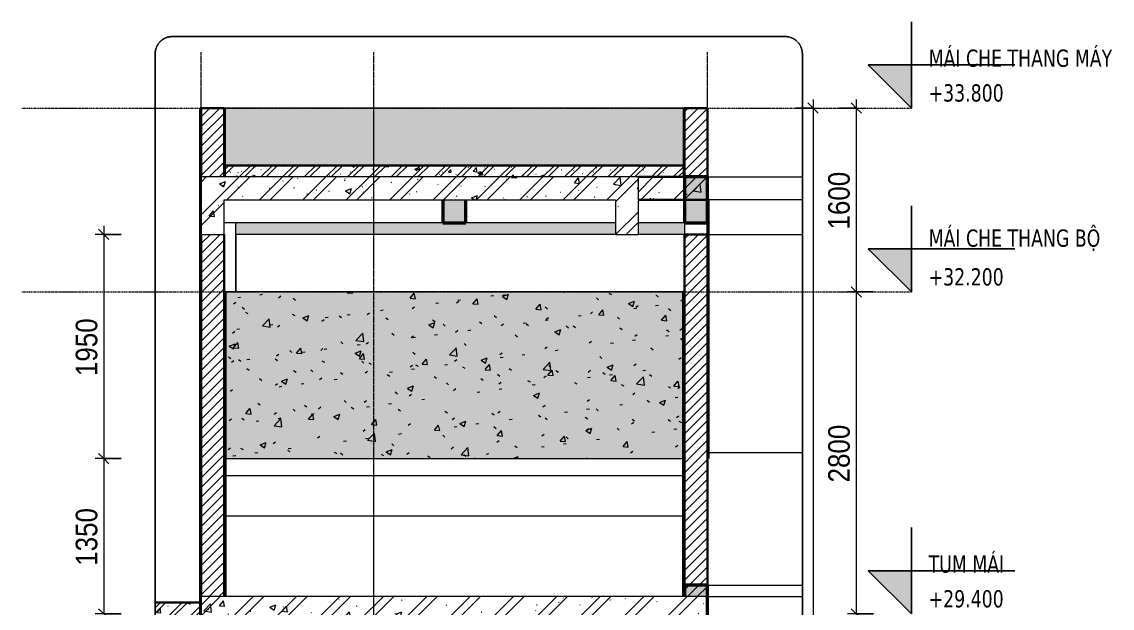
# Model space of a CAD drawing. Header units: millimetres. Extents: x 41641 to 74043, y -6777 to 34550.
# Drawn here: x 64565 to 74043, y 29449 to 34550 of the extents above; entities that cross this region are included whole.
import ezdxf

# ---------------------------------------------------------------- set-up
doc = ezdxf.new("R2010")
doc.units = ezdxf.units.MM
for name, pattern in [('Centre', [31.75, 6.35, -4.7625, 15.875, -4.7625]), ('Grid Line', [22.225, 12.7, -3.175, 3.175, -3.175]), ('Hidden', [7.14375, 4.7625, -2.38125])]:
    doc.linetypes.add(name, pattern=pattern)
for name, color, linetype, lineweight in [('0-2', 50, 'Continuous', 5), ('A-ANNO-DIMS', 211, 'Continuous', 9), ('A-ANNO-DIMS-75', 211, 'Continuous', 9), ('A-DETL-GENF', 92, 'Continuous', 18), ('A-DETL-GENF-1', 9, 'Continuous', 18), ('A-DETL-GENF-3', 92, 'Hidden', 25), ('A-DETL-THIN', 151, 'Continuous', 18), ('A-FLOR-1', 250, 'Continuous', 18), ('A-FLOR-FNSH-1', 7, 'Continuous', 35), ('A-FLOR-LEVL', 51, 'Continuous', 9), ('A-FLOR-LEVL-1', 51, 'Continuous', 25), ('A-FLOR-LEVL-2', 51, 'Centre', 9), ('A-FLOR-PATT-1', 43, 'Continuous', 18), ('A-FLOR-PATT-3', 8, 'Continuous', 18), ('A-WALL', 113, 'Continuous', 18), ('A-WALL-1', 7, 'Continuous', 35), ('A-WALL-FNSH-1', 250, 'Continuous', 18), ('A-WALL-PATT', 111, 'Continuous', 18), ('A-WALL-PATT-4', 111, 'Continuous', 5), ('I-WALL', 2, 'Continuous', 18), ('S-BEAM-1', 253, 'Continuous', 5), ('S-BEAM-2', 250, 'Continuous', 18), ('S-BEAM-3', 10, 'Continuous', 50), ('S-COLS-1', 250, 'Continuous', 18), ('S-GRID-1', 1, 'Grid Line', 9)]:
    doc.layers.add(name, color=color, linetype=linetype, lineweight=lineweight)
doc.styles.add('Tahoma_B', font='tahomabd.ttf', dxfattribs={"width": 0.85, "height": 150})
doc.styles.add('UTM Avo', font='', dxfattribs={"width": 0.9, "height": 187.5})
doc.styles.get('UTM Avo').set_extended_font_data('UTM Avo')
doc.dimstyles.new('1_Dim_chi_tiet_2_5', dxfattribs={"dimscale": 304.8, "dimtxt": 187.368928, "dimasz": 0.295276, "dimexe": 0.246063, "dimexo": 0.0625, "dimgap": 0.024606, "dimtad": 1, "dimdec": 0, "dimrnd": 5, "dimzin": 0, "dimdsep": 46, "dimtxsty": 'UTM Avo', "dimblk1": 'OBLIQUE', "dimblk2": 'OBLIQUE', "dimsah": 1, "dimcen": 0.09, "dimdle": 0.246063, "dimazin": 0, "dimtfac": 1, "dimtdec": 4, "dimtix": 1, "dimtmove": 0, "dimatfit": 3, "dimfxl": 0.492126, "dimfxlon": 1, "dimtvp": 1, "dimtolj": 1, "dimtzin": 0, "dimarcsym": 2})
pattern_1 = [(50, (46282.46, 0), (546.5526, -47.8174), [57.15, -628.65]), (355, (46282.46, 0), (-105.728, 573.17), [45.72, -502.92]), (100.451, (46328, -4), (440.8275, 525.35), [48.57, -534.27]), (46.184, (46282.46, 152.4), (813.237, -126.128), [85.725, -942.975]), (96.636, (46350.2, 141.9), (712.207, 742.283), [72.855, -801.405]), (351.184, (46282.46, 152.4), (712.215, 742.276), [68.58, -754.38]), (21, (46358.66, 114.3), (454.8433, -306.796), [57.15, -628.65]), (326, (46358.66, 114.3), (185.406, 552.564), [45.72, -502.92]), (71.451, (46396.56, 88.73), (640.251, 245.764), [48.57, -534.27]), (37.5, (46282.46, 0), (9.2664, 253.665), [5.029, -491.795, 5.029, -505.511, -504.825]), (37.5, (46282.46, 0), (9.2664, 253.665), [-1007.364, 5.029, -499.796]), (7.5, (46282.46, 0), (200.4594, 300.5414), [5.029, -286.055, 5.029, -480.365, -192.405]), (7.5, (46282.46, 0), (200.4594, 300.5414), [-776.478, 5.029, -187.376]), (327.5, (46112.53, 0), (406.7728, -17.1864), [5.029, -185.471, 5.029, -589.331, -788.67]), (327.5, (46112.53, 0), (406.7728, -17.1864), [-784.86, 5.029, -783.641]), (317.5, (46036.33, 0), (444.388, 76.2803), [5.029, -242.621, 5.029, -389.687, -560.07]), (317.5, (46036.33, 0), (444.388, 76.2803), [-642.366, 5.029, -555.041]), (45, (46282.46, 0), (-188.5854, 188.5854), []), (45, (46282.46, 285.75), (-188.5854, 188.5854), [])]
pattern_2 = [(50, (67953.9, 0), (273.276, -23.909), [28.575, -314.325]), (355, (67953.9, 0), (-52.8646, 286.585), [22.86, -251.46]), (100.451, (67976.67, -2), (220.4138, 262.6745), [24.285, -267.135]), (46.184, (67953.9, 76.2), (406.6187, -63.0646), [42.862, -471.487]), (96.636, (67987.8, 70.94), (356.104, 371.1414), [36.428, -400.703]), (351.184, (67953.9, 76.2), (356.1075, 371.138), [34.29, -377.19]), (21, (67992, 57.15), (227.4212, -153.3982), [28.575, -314.325]), (326, (67992, 57.15), (92.7027, 276.2822), [22.86, -251.46]), (71.451, (68010.95, 44.37), (320.1254, 122.8816), [24.285, -267.135]), (37.5, (67953.9, 0), (4.63248, 126.8326), [2.515, -245.897, 2.515, -252.755, -252.413]), (37.5, (67953.9, 0), (4.63248, 126.8326), [-503.682, 2.515, -249.898]), (7.5, (67953.9, 0), (100.22916, 150.2711), [2.515, -143.027, 2.515, -240.182, -96.203]), (7.5, (67953.9, 0), (100.22916, 150.2711), [-388.239, 2.515, -93.688]), (327.5, (67868.93, 0), (203.38684, -8.5935), [2.515, -92.735, 2.515, -294.665, -394.335]), (327.5, (67868.93, 0), (203.38684, -8.5935), [-392.43, 2.515, -391.82]), (317.5, (67830.83, 0), (222.1944, 38.1398), [2.515, -121.31, 2.515, -194.843, -280.035]), (317.5, (67830.83, 0), (222.1944, 38.1398), [-321.183, 2.515, -277.52]), (45, (67953.9, 0), (-94.2927, 94.2927), []), (45, (67953.9, 142.88), (-94.2927, 94.2927), [])]
pattern_3 = [(45, (67953.896, 0), (-42.42641, 42.42641), [])]
pattern_4 = [(45, (67953.896, 0), (-39.77476, 39.77476), [])]
pattern_5 = [(50, (67953.9, 0), (546.5526, -47.8174), [57.15, -628.65]), (355, (67953.9, 0), (-105.728, 573.17), [45.72, -502.92]), (100.451, (67999.44, -4), (440.8275, 525.35), [48.57, -534.27]), (46.184, (67953.9, 152.4), (813.237, -126.128), [85.725, -942.975]), (96.636, (68021.7, 141.9), (712.207, 742.283), [72.855, -801.405]), (351.184, (67953.9, 152.4), (712.215, 742.276), [68.58, -754.38]), (21, (68030.1, 114.3), (454.8433, -306.796), [57.15, -628.65]), (326, (68030.1, 114.3), (185.406, 552.564), [45.72, -502.92]), (71.451, (68068, 88.73), (640.251, 245.764), [48.57, -534.27]), (37.5, (67953.9, 0), (9.2664, 253.665), [5.029, -491.795, 5.029, -505.511, -504.825]), (37.5, (67953.9, 0), (9.2664, 253.665), [-1007.364, 5.029, -499.796]), (7.5, (67953.9, 0), (200.4594, 300.5414), [5.029, -286.055, 5.029, -480.365, -192.405]), (7.5, (67953.9, 0), (200.4594, 300.5414), [-776.478, 5.029, -187.376]), (327.5, (67783.97, 0), (406.7728, -17.1864), [5.029, -185.471, 5.029, -589.331, -788.67]), (327.5, (67783.97, 0), (406.7728, -17.1864), [-784.86, 5.029, -783.641]), (317.5, (67707.77, 0), (444.388, 76.2803), [5.029, -242.621, 5.029, -389.687, -560.07]), (317.5, (67707.77, 0), (444.388, 76.2803), [-642.366, 5.029, -555.041]), (45, (67953.9, 0), (-188.5854, 188.5854), []), (45, (67953.9, 285.75), (-188.5854, 188.5854), [])]

# ---------------------------------------------------------------- blocks, each defined once
blk = doc.blocks.new('NCV_TKTC_KET CAU_rvt-2-TKCS_THANG MÁY TM1 - MẶT ĐỨNG')
at = {"layer": 'A-FLOR-PATT-1'}
h = blk.add_hatch(dxfattribs=at)
h.set_pattern_fill('FP_15', color=256, style=0, pattern_type=2)
h.set_pattern_definition(pattern_1)
h.paths.add_polyline_path([(48252.6, 33000), (48852.7, 33000), (48852.7, 33200), (48252.6, 33200), (48252.6, 33027.3)])
h = blk.add_hatch(dxfattribs=at)
h.set_pattern_fill('FP_15', color=256, style=0, pattern_type=2)
h.set_pattern_definition(pattern_1)
h.paths.add_polyline_path([(48252.6, 33000), (48852.7, 33000), (48852.7, 33200), (48252.6, 33200), (48252.6, 33027.3)])
at = {"layer": 'S-BEAM-1'}
for points in [[(48852.6, 32800), (48852.6, 33200), (48652.6, 33200), (48652.6, 32800)], [(46752.6, 32800), (46752.6, 33000), (46552.6, 33000), (46552.6, 32800)], [(48852.6, 29550), (48852.6, 29650), (48652.6, 29650), (48652.6, 29550), (48852.6, 29550)]]:
    blk.add_hatch(color=256, dxfattribs=at).paths.add_polyline_path(points)
at = {"layer": 'A-FLOR-1'}
for p, q in [((48852.7, 33200), (49678.2, 33200)), ((49678.2, 33000), (48862.5, 33000)), ((44662.6, 30750), (48642.7, 30750)), ((48642.7, 30600), (44662.6, 30600))]:
    blk.add_line(p, q, dxfattribs=at)
at = {"layer": 'A-FLOR-FNSH-1'}
for p, q in [((48852.7, 33200), (48252.6, 33200)), ((48852.7, 33000), (48852.7, 33200)), ((48252.6, 33000), (48852.7, 33000))]:
    blk.add_line(p, q, dxfattribs=at)
at = {"layer": 'S-BEAM-2'}
for p, q in [((48852.7, 33200), (49678.2, 33200)), ((46552.6, 32800), (44652.6, 32800)), ((48052.6, 32800), (46752.6, 32800)), ((48652.6, 32800), (48252.6, 32800)), ((48862.5, 32700), (49678.2, 32700)), ((44662.6, 30750), (48642.7, 30750)), ((48642.7, 30250), (44662.6, 30250)), ((48852.7, 29650), (49678.2, 29650))]:
    blk.add_line(p, q, dxfattribs=at)
at = {"layer": 'S-BEAM-3'}
for p, q in [((48852.6, 33200), (48652.6, 33200)), ((48652.6, 33200), (48652.6, 32800)), ((48852.6, 32800), (48852.6, 33200)), ((46552.6, 33000), (46552.6, 32800)), ((46752.6, 32800), (46752.6, 33000)), ((46552.6, 32800), (46752.6, 32800)), ((48652.6, 32800), (48852.6, 32800)), ((48852.6, 29650), (48652.6, 29650)), ((48652.6, 29650), (48652.6, 29550)), ((48852.6, 29550), (48852.6, 29650)), ((48852.6, 28950), (48852.6, 29550))]:
    blk.add_line(p, q, dxfattribs=at)
at = {"layer": 'S-COLS-1'}
for p, q in [((44752.6, 32200), (44752.6, 32800)), ((48652.6, 32800), (48652.6, 32200))]:
    blk.add_line(p, q, dxfattribs=at)
blk = doc.blocks.new('BORDER VIEW - BORDER VIEW-3767685-TKCS_THANG MÁY TM1 - MẶT ĐỨNG')
at = {"layer": 'A-DETL-GENF-3'}
for p, q in [((44202.6, 34421.6), (49528.2, 34421.6)), ((44052.6, -4350), (44052.6, 34271.6)), ((49678.2, 34271.6), (49678.2, -4350))]:
    blk.add_line(p, q, dxfattribs=at)
for centre, start, end in [((44202.6, 34271.6), 90, 180), ((49528.2, 34271.6), 0, 90)]:
    blk.add_arc(centre, 150, start, end, dxfattribs=at)
blk = doc.blocks.new('Level - CAO ĐỘ LEVEL-350587-TKCS_THANG MÁY TM1 - MẶT ĐỨNG')
at = {"layer": 'A-FLOR-LEVL'}
blk.add_hatch(color=256, dxfattribs=at).paths.add_polyline_path([(50625.7, 2575), (50625.7, 2200), (50250.7, 2575)])
at = {"layer": 'A-FLOR-LEVL-1'}
for p, q in [((50625.7, 2200), (50625.7, 2950)), ((50250.7, 2575), (50625.7, 2200)), ((50250.7, 2575), (51525.7, 2575))]:
    blk.add_line(p, q, dxfattribs=at)
blk = doc.blocks.new('DIMBLOCK27-TKCS_THANG MÁY TM1 - MẶT ĐỨNG')
at = {"layer": 'A-ANNO-DIMS-75'}
for p, q in [((65427.1, 32700), (65202.1, 32700)), ((65277.1, 32775), (65277.1, 30750)), ((65277.1, 32700), (65427.1, 32700)), ((65427.1, 30750), (65202.1, 30750)), ((65277.1, 30750), (65427.1, 30750))]:
    blk.add_line(p, q, dxfattribs=at)
at = {"layer": 'A-ANNO-DIMS-75', "lineweight": 25}
for p, q in [((65277.1, 32700), (65232.1, 32745)), ((65277.1, 32700), (65322.1, 32655)), ((65277.1, 30750), (65232.1, 30795)), ((65277.1, 30750), (65322.1, 30705))]:
    blk.add_line(p, q, dxfattribs=at)
at = {"layer": 'A-ANNO-DIMS-75', "color": 0, "insert": (65033.5, 31468.2), "char_height": 187.5, "width": 616.236, "attachment_point": 1, "rotation": 90, "line_spacing_factor": 1.110334, "style": 'UTM Avo'}
blk.add_mtext('1950', dxfattribs=at)
blk = doc.blocks.new('_Oblique')
at = {"color": 0, "linetype": 'ByBlock', "lineweight": -2}
blk.add_line((-0.5, -0.5), (0.5, 0.5), dxfattribs=at)
blk = doc.blocks.new('DIMBLOCK28-TKCS_THANG MÁY TM1 - MẶT ĐỨNG')
at = {"layer": 'A-ANNO-DIMS-75'}
for p, q in [((65427.1, 30750), (65202.1, 30750)), ((65277.1, 30750), (65277.1, 29400)), ((65277.1, 30750), (65427.1, 30750)), ((65427.1, 29400), (65202.1, 29400)), ((65277.1, 29400), (65427.1, 29400))]:
    blk.add_line(p, q, dxfattribs=at)
at = {"layer": 'A-ANNO-DIMS-75', "lineweight": 25}
for p, q in [((65277.1, 30750), (65232.1, 30795)), ((65277.1, 30750), (65322.1, 30705)), ((65277.1, 29400), (65232.1, 29445)), ((65277.1, 29400), (65322.1, 29355))]:
    blk.add_line(p, q, dxfattribs=at)
at = {"layer": 'A-ANNO-DIMS-75', "color": 0, "insert": (65033.5, 29818.2), "char_height": 187.5, "width": 616.236, "attachment_point": 1, "rotation": 90, "line_spacing_factor": 1.110334, "style": 'UTM Avo'}
blk.add_mtext('1350', dxfattribs=at)
blk = doc.blocks.new('DIMBLOCK42-TKCS_THANG MÁY TM1 - MẶT ĐỨNG')
at = {"layer": 'A-ANNO-DIMS-75', "lineweight": 25}
for p, q in [((71817.6, 33800), (71772.6, 33845)), ((71817.6, 33800), (71862.6, 33755)), ((71817.6, 32200), (71772.6, 32245)), ((71817.6, 32200), (71862.6, 32155))]:
    blk.add_line(p, q, dxfattribs=at)
at = {"layer": 'A-ANNO-DIMS-75'}
for p, q in [((71817.6, 33875), (71817.6, 32200)), ((71667.6, 33800), (71892.6, 33800)), ((71817.6, 33800), (71667.6, 33800)), ((71967.6, 32200), (71742.6, 32200)), ((71817.6, 32200), (71967.6, 32200))]:
    blk.add_line(p, q, dxfattribs=at)
at = {"layer": 'A-ANNO-DIMS-75', "color": 0, "insert": (71574, 32743.2), "char_height": 187.5, "width": 616.236, "attachment_point": 1, "rotation": 90, "line_spacing_factor": 1.110334, "style": 'UTM Avo'}
blk.add_mtext('1600', dxfattribs=at)
blk = doc.blocks.new('DIMBLOCK43-TKCS_THANG MÁY TM1 - MẶT ĐỨNG')
at = {"layer": 'A-ANNO-DIMS-75', "lineweight": 25}
for p, q in [((71817.6, 32200), (71772.6, 32245)), ((71817.6, 32200), (71862.6, 32155)), ((71817.6, 29400), (71772.6, 29445)), ((71817.6, 29400), (71862.6, 29355))]:
    blk.add_line(p, q, dxfattribs=at)
at = {"layer": 'A-ANNO-DIMS-75'}
for p, q in [((71967.6, 32200), (71742.6, 32200)), ((71817.6, 32200), (71817.6, 29400)), ((71817.6, 32200), (71967.6, 32200)), ((71967.6, 29400), (71742.6, 29400)), ((71817.6, 29400), (71967.6, 29400))]:
    blk.add_line(p, q, dxfattribs=at)
at = {"layer": 'A-ANNO-DIMS-75', "color": 0, "insert": (71574, 30543.2), "char_height": 187.5, "width": 616.236, "attachment_point": 1, "rotation": 90, "line_spacing_factor": 1.110334, "style": 'UTM Avo'}
blk.add_mtext('2800', dxfattribs=at)
blk = doc.blocks.new('DIMBLOCK57-TKCS_THANG MÁY TM1 - MẶT ĐỨNG')
at = {"layer": 'A-ANNO-DIMS-75', "lineweight": 25}
for p, q in [((71442.6, 33800), (71397.6, 33845)), ((71442.6, 33800), (71487.6, 33755)), ((71442.6, -2000), (71397.6, -1955)), ((71442.6, -2000), (71487.6, -2045))]:
    blk.add_line(p, q, dxfattribs=at)
at = {"layer": 'A-ANNO-DIMS-75'}
for p, q in [((71442.6, 33875), (71442.6, -2075)), ((71292.6, 33800), (71517.6, 33800)), ((71442.6, 33800), (71292.6, 33800)), ((71592.6, -2000), (71367.6, -2000)), ((71442.6, -2000), (71592.6, -2000))]:
    blk.add_line(p, q, dxfattribs=at)
at = {"layer": 'A-ANNO-DIMS-75', "color": 0, "insert": (71199, 15579), "char_height": 187.5, "width": 770.294, "attachment_point": 1, "rotation": 90, "line_spacing_factor": 1.110334, "style": 'UTM Avo'}
blk.add_mtext('35800', dxfattribs=at)

msp = doc.modelspace()

# ---------------------------------------------------------------- hatches: boundary and pattern name
at = {"layer": 'A-DETL-GENF-1'}
h = msp.add_hatch(dxfattribs=at)
h.set_pattern_fill('FP_20', color=256, style=0, pattern_type=2)
h.set_pattern_definition(pattern_5)
h.paths.add_polyline_path([(69724.1, 32700), (69924, 32700), (69924, 33200), (66124, 33200), (66124, 32700), (66324, 32700), (66324, 33000), (69724.1, 33000)])
h = msp.add_hatch(dxfattribs=at)
h.set_pattern_fill('FP_20', color=256, style=0, pattern_type=2)
h.set_pattern_definition(pattern_5)
h.paths.add_polyline_path([(66424, 28750), (66424, 29350), (70224.1, 29350), (70224.1, 28750), (70524, 28750), (70524, 29550), (66124, 29550), (66124, 29350), (65724, 29350), (65724, 29150), (66124, 29150), (66124, 28750)])
at = {"layer": 'A-FLOR-PATT-3'}
h = msp.add_hatch(dxfattribs=at)
h.set_pattern_fill('FP_14', color=256, style=0, pattern_type=2)
h.set_pattern_definition(pattern_2)
h.paths.add_polyline_path([(66324, 33200), (70324.1, 33200), (70324.1, 33300), (66324, 33300)])
h = msp.add_hatch(dxfattribs=at)
h.set_pattern_fill('FP_14', color=256, style=0, pattern_type=2)
h.set_pattern_definition(pattern_2)
h.paths.add_polyline_path([(65724, 29350), (66124, 29350), (66124, 29500), (65724, 29500), (65724, 29494.3)])
at = {"layer": 'A-WALL-PATT'}
h = msp.add_hatch(dxfattribs=at)
h.set_pattern_fill('FP_13', color=256, style=0, pattern_type=2)
h.set_pattern_definition(pattern_3)
h.paths.add_polyline_path([(66324, 33200), (66324, 33800), (66124, 33800), (66124, 33200)])
h = msp.add_hatch(dxfattribs=at)
h.set_pattern_fill('FP_13', color=256, style=0, pattern_type=2)
h.set_pattern_definition(pattern_3)
h.paths.add_polyline_path([(70524.1, 33200), (70524.1, 33800), (70324.1, 33800), (70324.1, 33200)])
h = msp.add_hatch(color=256, dxfattribs=at)
h.paths.add_polyline_path([(70324.1, 32700), (70324.1, 32800), (69924, 32800), (69924, 32700)])
h.paths.add_polyline_path([(68224.1, 32700), (69724.1, 32700), (69724.1, 32800), (66424, 32800), (66424, 32700), (68174.1, 32700)])
h = msp.add_hatch(dxfattribs=at)
h.set_pattern_fill('FP_13', color=256, style=0, pattern_type=2)
h.set_pattern_definition(pattern_3)
h.paths.add_polyline_path([(66324, 29550), (66324, 32700), (66124, 32700), (66124, 29550)])
h = msp.add_hatch(dxfattribs=at)
h.set_pattern_fill('FP_13', color=256, style=0, pattern_type=2)
h.set_pattern_definition(pattern_3)
h.paths.add_polyline_path([(70524.1, 29350), (70524.1, 32700), (70324.1, 32700), (70324.1, 29550), (70524, 29550), (70524, 29350)])
h = msp.add_hatch(dxfattribs=at)
h.set_pattern_fill('FP_19', color=256, style=0, pattern_type=2)
h.set_pattern_definition(pattern_4)
h.paths.add_polyline_path([(66334.1, 29550), (66334.1, 32200), (66324.1, 32200), (66324.1, 29550)])
h = msp.add_hatch(dxfattribs=at)
h.set_pattern_fill('FP_17', color=256, style=0, pattern_type=2)
h.set_pattern_definition([(50, (67953.9, 0), (546.5526, -47.8174), [57.15, -628.65]), (355, (67953.9, 0), (-105.728, 573.17), [45.72, -502.92]), (100.451, (67999.44, -4), (440.8275, 525.35), [48.57, -534.27]), (46.184, (67953.9, 152.4), (813.237, -126.128), [85.725, -942.975]), (96.636, (68021.7, 141.9), (712.207, 742.283), [72.855, -801.405]), (351.184, (67953.9, 152.4), (712.215, 742.276), [68.58, -754.38]), (21, (68030.1, 114.3), (454.8433, -306.796), [57.15, -628.65]), (326, (68030.1, 114.3), (185.406, 552.564), [45.72, -502.92]), (71.451, (68068, 88.73), (640.251, 245.764), [48.57, -534.27]), (37.5, (67953.9, 0), (9.2664, 253.665), [25.146, -471.678, 25.146, -485.394, -504.825]), (37.5, (67953.9, 0), (9.2664, 253.665), [-1007.364, 25.146, -479.679]), (7.5, (67953.9, 0), (200.4594, 300.5414), [25.146, -265.938, 25.146, -460.248, -192.405]), (7.5, (67953.9, 0), (200.4594, 300.5414), [-776.478, 25.146, -167.259]), (327.5, (67783.97, 0), (406.7728, -17.1864), [25.146, -165.354, 25.146, -569.214, -788.67]), (327.5, (67783.97, 0), (406.7728, -17.1864), [-784.86, 25.146, -763.524]), (317.5, (67707.77, 0), (444.388, 76.2803), [25.146, -222.504, 25.146, -369.57, -560.07]), (317.5, (67707.77, 0), (444.388, 76.2803), [-642.366, 25.146, -534.924])])
h.paths.add_polyline_path([(66334.1, 30750), (70314.1, 30750), (70314.1, 32200), (66334.1, 32200)])
h = msp.add_hatch(dxfattribs=at)
h.set_pattern_fill('FP_18', color=256, style=0, pattern_type=2)
h.set_pattern_definition([(37.5, (67953.896, 0), (-2.40047, 73.41204), [2.515, -55.397, 2.515, -62.255, -61.913]), (37.5, (67953.896, 0), (-2.40047, 73.41204), [-122.682, 2.515, -59.398]), (7.5, (67953.9, 0), (67.42816, 107.52402), [2.515, -28.727, 2.515, -49.682, -20.003]), (7.5, (67953.9, 0), (67.42816, 107.52402), [-83.439, 2.515, -17.488]), (327.5, (67907.03, 0), (118.6493, 0.21553), [2.515, -16.535, 2.515, -66.065, -89.535]), (327.5, (67907.03, 0), (118.6493, 0.21553), [-87.63, 2.515, -87.02]), (317.5, (67907.03, 0), (114.5339, 33.43928), [2.515, -7.01, 2.515, -42.443, -51.435]), (317.5, (67907.03, 0), (114.5339, 33.43928), [-54.483, 2.515, -48.92])])
h.paths.add_polyline_path([(66334.1, 30750), (70314.1, 30750), (70314.1, 32200), (66334.1, 32200)])
h = msp.add_hatch(dxfattribs=at)
h.set_pattern_fill('FP_19', color=256, style=0, pattern_type=2)
h.set_pattern_definition(pattern_4)
h.paths.add_polyline_path([(70324.1, 29550), (70324.1, 32200), (70314.1, 32200), (70314.1, 29550)])
at = {"layer": 'A-WALL-PATT-4'}
msp.add_hatch(color=256, dxfattribs=at).paths.add_polyline_path([(70314.1, 33300), (70314.1, 33800), (66334, 33800), (66334, 33300), (69028.5, 33300)])

# ---------------------------------------------------------------- linework, layer by layer
at = {"layer": 'A-DETL-THIN'}
for p, q in [((66124, 33200), (66124, 32700)), ((69924, 33200), (66124, 33200)), ((69924, 32700), (69924, 33200)), ((66324, 32700), (66324, 33000)), ((66324, 33000), (69724.1, 33000)), ((69724.1, 33000), (69724.1, 32700)), ((66124, 32700), (66324, 32700)), ((69724.1, 32700), (69924, 32700)), ((70524, 29550), (66124, 29550)), ((66124, 29550), (66124, 29350)), ((70524, 28750), (70524, 29550))]:
    msp.add_line(p, q, dxfattribs=at)
at = {"layer": 'A-FLOR-FNSH-1'}
for p, q in [((70324.1, 33300), (66324, 33300)), ((66324, 33300), (66324, 33200)), ((69924, 33200), (70324.1, 33200)), ((66124, 29500), (65724, 29500))]:
    msp.add_line(p, q, dxfattribs=at)
at = {"layer": 'A-FLOR-LEVL-2'}
for p, q in [((64564.8, 33800), (72297.1, 33800)), ((64564.8, 32200), (72297.1, 32200))]:
    msp.add_line(p, q, dxfattribs=at)
at = {"layer": 'A-WALL'}
for p, q in [((70314.1, 33800), (66334, 33800)), ((69724.1, 32700), (66424, 32700)), ((66424, 32700), (66424, 32200)), ((70324.1, 32700), (69924, 32700)), ((71349.6, 30800), (70533.9, 30800)), ((70314.1, 30600), (66334.1, 30600)), ((70524.1, 29550), (71349.6, 29550))]:
    msp.add_line(p, q, dxfattribs=at)
at = {"layer": 'A-WALL-1'}
for p, q in [((66324, 33800), (66114, 33800)), ((66114, 33800), (66114, 29350)), ((66124, 33200), (66124, 33800)), ((66324, 33200), (66324, 33800)), ((70324.1, 33800), (70324.1, 33200)), ((70524.1, 33800), (70324.1, 33800)), ((70524.1, 33200), (70524.1, 33800)), ((70324.1, 33200), (70524.1, 33200)), ((66124, 33000), (66114, 33000)), ((70533.9, 33000), (70523.9, 33000)), ((70523.9, 33000), (70523.9, 30750)), ((70533.9, 30750), (70533.9, 33000)), ((66124, 29550), (66124, 32700)), ((66324, 29550), (66324, 32700)), ((70524.1, 32700), (70324.1, 32700)), ((70324.1, 29550), (70324.1, 32700)), ((70524.1, 29350), (70524.1, 32700)), ((66324.1, 32200), (66324.1, 29550)), ((66334.1, 32200), (66324.1, 32200)), ((66334.1, 29550), (66334.1, 32200)), ((70324.1, 32200), (70314.1, 32200)), ((70314.1, 32200), (70314.1, 29550)), ((70523.9, 30750), (70533.9, 30750))]:
    msp.add_line(p, q, dxfattribs=at)
at = {"layer": 'A-WALL-FNSH-1'}
for p, q in [((66334, 33800), (66324, 33800)), ((66334, 33200), (66334, 33800)), ((70324.1, 33800), (70314.1, 33800)), ((70314.1, 33800), (70314.1, 33200)), ((70324.1, 33200), (70324.1, 33200))]:
    msp.add_line(p, q, dxfattribs=at)
at = {"layer": 'I-WALL'}
msp.add_line((70314.1, 32200), (66334.1, 32200), dxfattribs=at)
at = {"layer": 'S-GRID-1'}
for p, q in [((66124, 32410.9), (66124, 34285.9)), ((67624, 32410.9), (67624, 34285.9)), ((70524, 32410.9), (70524, 34285.9)), ((66124, -4166.2), (66124, 32410.9)), ((67624, -4166.2), (67624, 32410.9)), ((70524, -4166.2), (70524, 32410.9))]:
    msp.add_line(p, q, dxfattribs=at)

# ---------------------------------------------------------------- block references
at = {"layer": '0-2'}
msp.add_blockref('NCV_TKTC_KET CAU_rvt-2-TKCS_THANG MÁY TM1 - MẶT ĐỨNG', (21671.4, 0), dxfattribs=at)
at = {"layer": 'A-DETL-GENF'}
msp.add_blockref('BORDER VIEW - BORDER VIEW-3767685-TKCS_THANG MÁY TM1 - MẶT ĐỨNG', (21671.4, 0), dxfattribs=at)
at = {"layer": 'A-FLOR-LEVL-1'}
for p in [(21671.4, 31600), (21671.4, 30000), (21671.4, 27200)]:
    msp.add_blockref('Level - CAO ĐỘ LEVEL-350587-TKCS_THANG MÁY TM1 - MẶT ĐỨNG', p, dxfattribs=at)

# ---------------------------------------------------------------- texts
at = {"layer": 'A-FLOR-LEVL', "char_height": 150, "line_spacing_factor": 0.996129, "style": 'Tahoma_B'}
for s, insert, width, attachment_point in [('\\pt765,1530,2295,3060,3825,4590,5355,6120,6885,7650,8415,9180,9945,10710,11475,12240,13005,13770,14535,15300,16065,16830,17595,18360,19125,19890,20655,21420,22185,22950,23715,24480;MÁI CHE THANG MÁY', (72447.5, 34155.8), 1960.95, 7), ('\\pt318.75,637.5,956.25,1275,1593.75,1912.5,2231.25,2550,2868.75,3187.5,3506.25,3825,4143.75,4462.5,4781.25,5100,5418.75,5737.5,6056.25,6375,6693.75,7012.5,7331.25,7650,7968.75,8287.5,8606.25,8925,9243.75,9562.5,9881.25,10200;+33.800', (72447.5, 34006.3), 775.837, 1), ('\\pt765,1530,2295,3060,3825,4590,5355,6120,6885,7650,8415,9180,9945,10710,11475,12240,13005,13770,14535,15300,16065,16830,17595,18360,19125,19890,20655,21420,22185,22950,23715,24480;MÁI CHE THANG BỘ', (72447.5, 32555.8), 1821.975, 7), ('\\pt318.75,637.5,956.25,1275,1593.75,1912.5,2231.25,2550,2868.75,3187.5,3506.25,3825,4143.75,4462.5,4781.25,5100,5418.75,5737.5,6056.25,6375,6693.75,7012.5,7331.25,7650,7968.75,8287.5,8606.25,8925,9243.75,9562.5,9881.25,10200;+32.200', (72447.5, 32406.3), 775.837, 1), ('\\pt765,1530,2295,3060,3825,4590,5355,6120,6885,7650,8415,9180,9945,10710,11475,12240,13005,13770,14535,15300,16065,16830,17595,18360,19125,19890,20655,21420,22185,22950,23715,24480;TUM MÁI', (72447.5, 29755.8), 835.125, 7), ('\\pt318.75,637.5,956.25,1275,1593.75,1912.5,2231.25,2550,2868.75,3187.5,3506.25,3825,4143.75,4462.5,4781.25,5100,5418.75,5737.5,6056.25,6375,6693.75,7012.5,7331.25,7650,7968.75,8287.5,8606.25,8925,9243.75,9562.5,9881.25,10200;+29.400', (72447.5, 29606.3), 775.837, 1)]:
    msp.add_mtext(s, dxfattribs=dict(at, insert=insert, width=width, attachment_point=attachment_point))

# ---------------------------------------------------------------- dimensions: what is measured, and where the dimension line sits
at = {"layer": 'A-ANNO-DIMS'}
for base, p1, p2, override, picture, middle in [((71442.6, -2000), (71292.6, 33800), (71592.6, -2000), {"dimpost": '<>', "dimfxl": 35801.256961}, 'DIMBLOCK57-TKCS_THANG MÁY TM1 - MẶT ĐỨNG', (71338, 15900)), ((71817.6, 32200), (71667.6, 33800), (71967.6, 32200), {"dimpost": '<>', "dimfxl": 1627.88206}, 'DIMBLOCK42-TKCS_THANG MÁY TM1 - MẶT ĐỨNG', (71713, 33000)), ((65277.1, 30750), (65427.1, 32700), (65427.1, 30750), {"dimpost": '<>', "dimfxl": 1950}, 'DIMBLOCK27-TKCS_THANG MÁY TM1 - MẶT ĐỨNG', (65172.6, 31725)), ((71817.6, 29400), (71967.6, 32200), (71967.6, 29400), {"dimpost": '<>', "dimfxl": 2800}, 'DIMBLOCK43-TKCS_THANG MÁY TM1 - MẶT ĐỨNG', (71713, 30800)), ((65277.1, 29400), (65427.1, 30750), (65427.1, 29400), {"dimpost": '<>', "dimfxl": 1350}, 'DIMBLOCK28-TKCS_THANG MÁY TM1 - MẶT ĐỨNG', (65172.6, 30075))]:
    dim = msp.add_linear_dim(base=base, p1=p1, p2=p2, angle=90, dimstyle='1_Dim_chi_tiet_2_5', override=override, dxfattribs=at)
    dim.commit()
    dim.dimension.update_dxf_attribs({"geometry": picture, "text_midpoint": middle})

doc.saveas('drawing.dxf')
